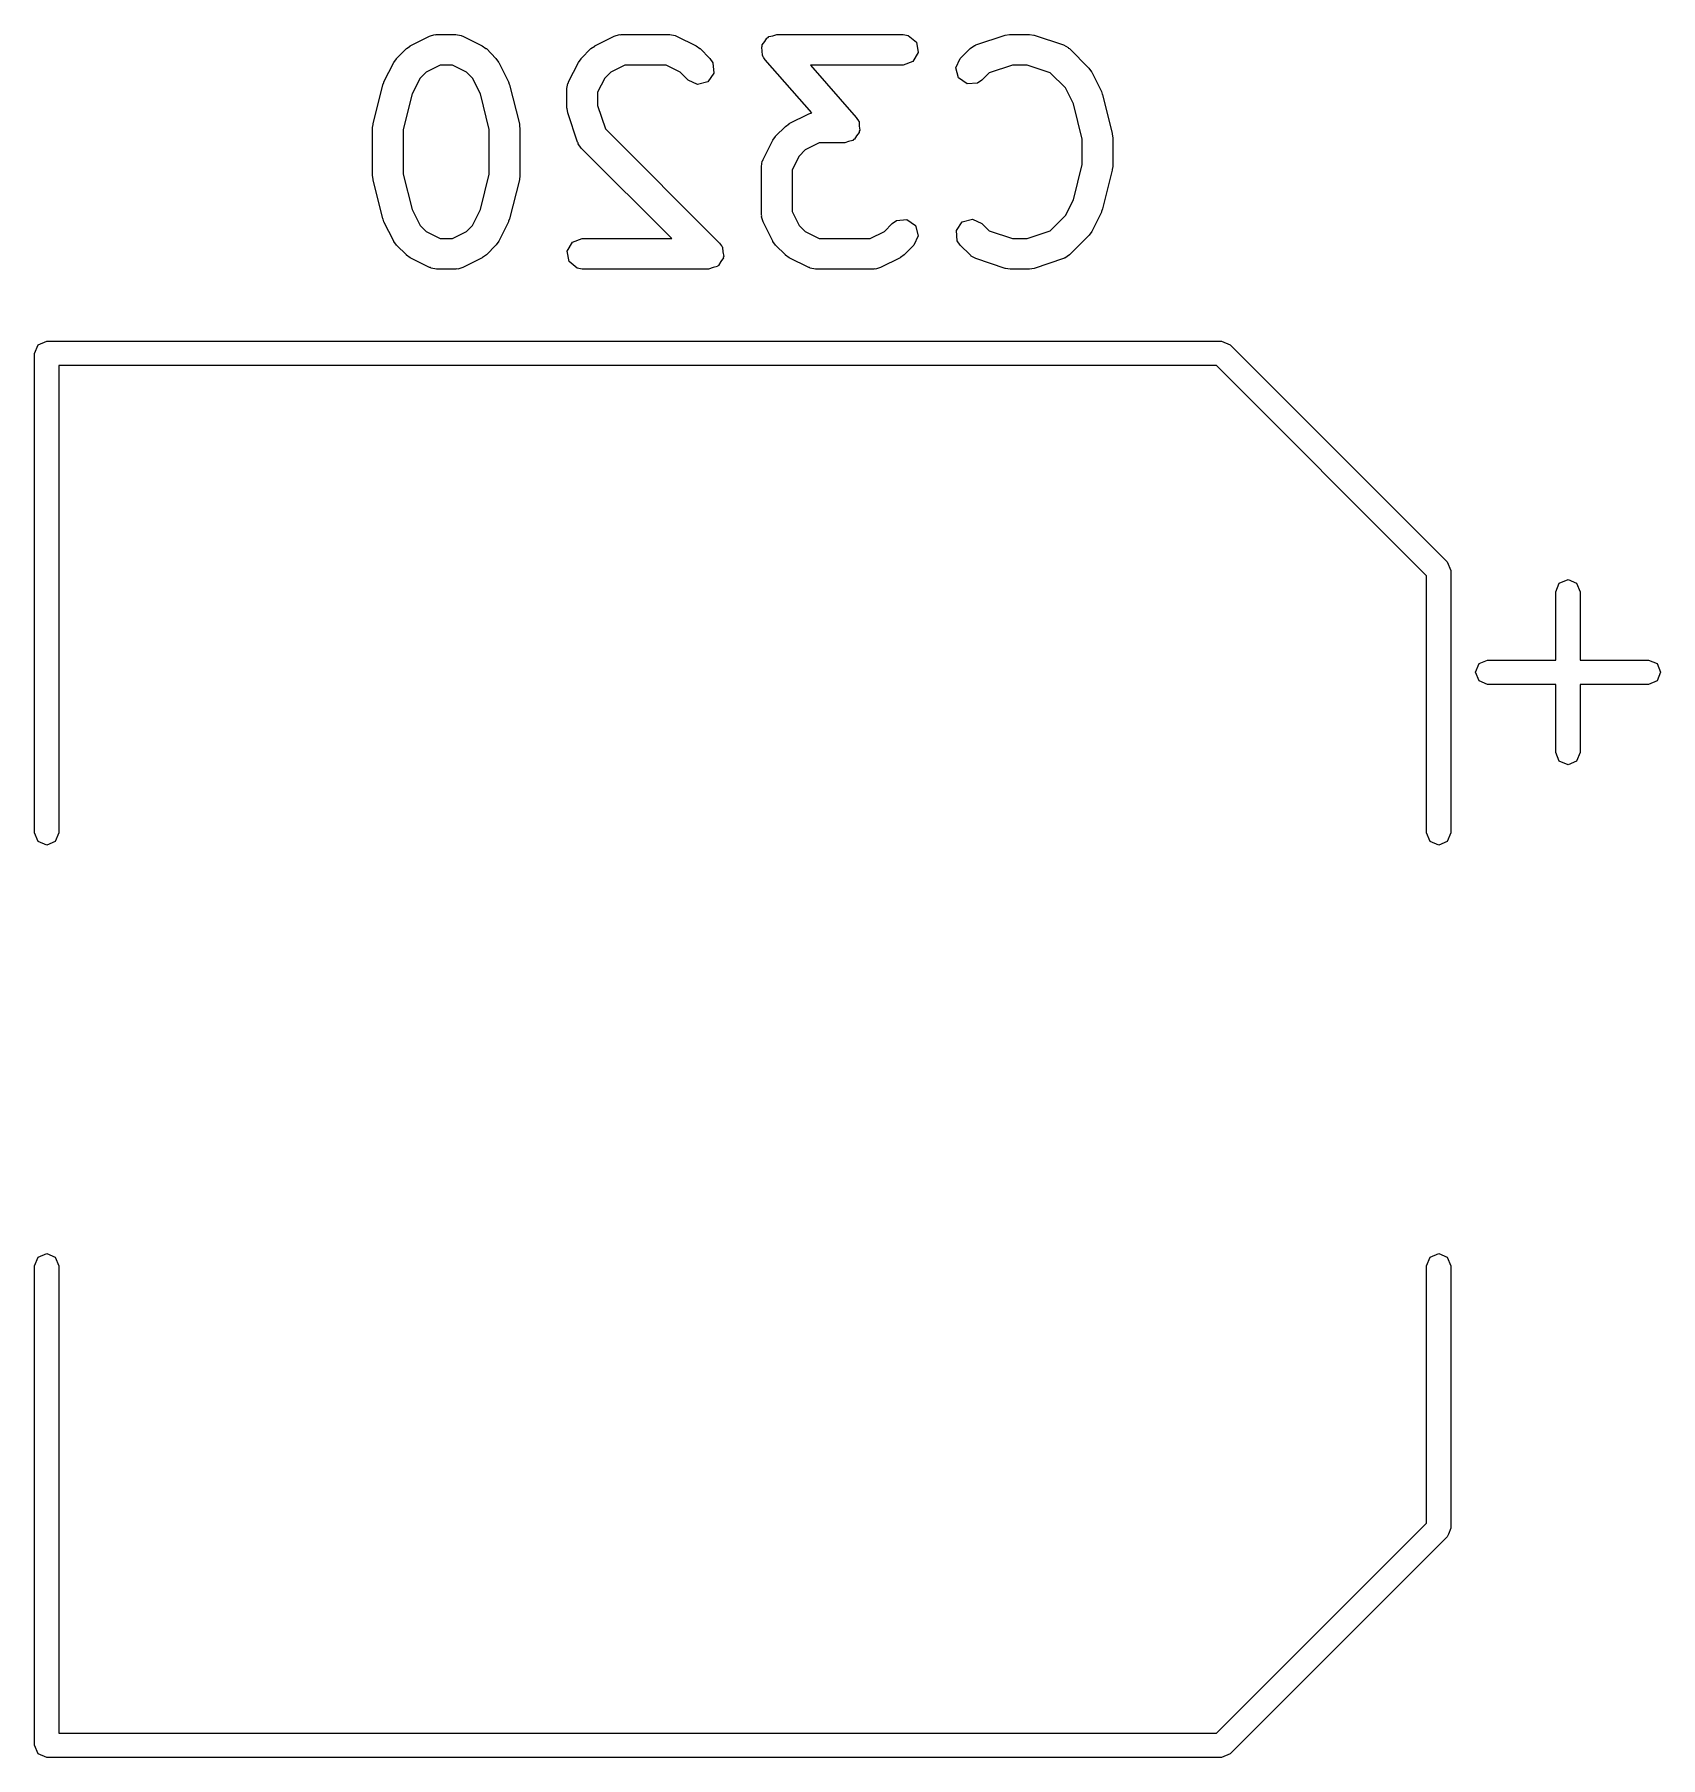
# Model space of a CAD drawing. Extents: x 54 to 297, y -260 to -31.
# Drawn here: x 110.53 to 118.5, y -102.47 to -94.03 of the extents above; entities that cross this region are included whole.
import ezdxf

# ---------------------------------------------------------------- set-up
doc = ezdxf.new("R2010")
doc.units = 0
doc.layers.add('BLACK', color=7, linetype='CONTINUOUS')

msp = doc.modelspace()

# ---------------------------------------------------------------- linework, layer by layer
at = {"layer": 'BLACK', "linetype": 'CONTINUOUS'}
for p, q in [((112.371, -94.0829), (112.466, -94.0353)), ((112.466, -94.0353), (112.491, -94.0279)), ((112.491, -94.0279), (112.496, -94.0289)), ((112.496, -94.0289), (112.5, -94.0274)), ((112.5, -94.0274), (112.595, -94.0274)), ((112.595, -94.0274), (112.621, -94.0319)), ((112.621, -94.0319), (112.624, -94.0348)), ((112.624, -94.0348), (112.629, -94.0353)), ((112.629, -94.0353), (112.724, -94.0829)), ((113.276, -94.0829), (113.371, -94.0353)), ((113.371, -94.0353), (113.396, -94.0279)), ((113.396, -94.0279), (113.401, -94.0289)), ((113.401, -94.0289), (113.405, -94.0274)), ((113.405, -94.0274), (113.643, -94.0274)), ((113.643, -94.0274), (113.669, -94.0319)), ((113.669, -94.0319), (113.672, -94.0348)), ((113.672, -94.0348), (113.676, -94.0353)), ((113.676, -94.0353), (113.772, -94.0829)), ((114.108, -94.0624), (114.118, -94.0449)), ((114.118, -94.0449), (114.124, -94.0429)), ((114.124, -94.0429), (114.128, -94.0382)), ((114.128, -94.0382), (114.148, -94.0343)), ((114.148, -94.0343), (114.167, -94.0274)), ((114.167, -94.0274), (114.786, -94.0274)), ((114.786, -94.0274), (114.811, -94.0319)), ((114.811, -94.0319), (114.851, -94.0649)), ((115.143, -94.0788), (115.286, -94.0312)), ((115.286, -94.0312), (115.308, -94.0279)), ((115.308, -94.0279), (115.31, -94.0274)), ((115.31, -94.0274), (115.405, -94.0274)), ((115.405, -94.0274), (115.427, -94.0313)), ((115.427, -94.0313), (115.428, -94.0312)), ((115.428, -94.0312), (115.571, -94.0788)), ((112.304, -94.1446), (112.352, -94.097)), ((112.352, -94.097), (112.37, -94.0841)), ((112.37, -94.0841), (112.371, -94.0829)), ((112.724, -94.0829), (112.742, -94.0963)), ((112.742, -94.0963), (112.744, -94.097)), ((112.744, -94.097), (112.791, -94.1446)), ((113.209, -94.1446), (113.256, -94.097)), ((113.256, -94.097), (113.275, -94.0841)), ((113.275, -94.0841), (113.276, -94.0829)), ((113.772, -94.0829), (113.79, -94.0963)), ((113.79, -94.0963), (113.791, -94.097)), ((113.791, -94.097), (113.839, -94.1446)), ((114.093, -94.0894), (114.096, -94.0842)), ((114.096, -94.1093), (114.093, -94.0894)), ((114.096, -94.0782), (114.108, -94.0624)), ((114.096, -94.0842), (114.096, -94.0782)), ((114.097, -94.1295), (114.096, -94.1093)), ((114.101, -94.1368), (114.097, -94.1295)), ((114.86, -94.1154), (114.834, -94.1598)), ((114.851, -94.0649), (114.86, -94.1154)), ((115.066, -94.1446), (115.114, -94.097)), ((115.114, -94.097), (115.135, -94.082)), ((115.135, -94.082), (115.139, -94.0816)), ((115.139, -94.0816), (115.143, -94.0788)), ((115.571, -94.0788), (115.594, -94.0913)), ((115.594, -94.0913), (115.597, -94.0951)), ((115.597, -94.0951), (115.601, -94.097)), ((115.601, -94.097), (115.696, -94.1922)), ((112.242, -94.2593), (112.29, -94.1641)), ((112.29, -94.1641), (112.303, -94.1461)), ((112.303, -94.1461), (112.304, -94.1446)), ((112.449, -94.2116), (112.419, -94.242)), ((112.518, -94.1774), (112.449, -94.2116)), ((112.578, -94.1774), (112.518, -94.1774)), ((112.646, -94.2116), (112.578, -94.1774)), ((112.676, -94.242), (112.646, -94.2116)), ((112.791, -94.1446), (112.804, -94.163)), ((112.804, -94.163), (112.805, -94.1641)), ((112.805, -94.1641), (112.853, -94.2593)), ((113.147, -94.2593), (113.195, -94.1641)), ((113.195, -94.1641), (113.208, -94.1461)), ((113.208, -94.1461), (113.209, -94.1446)), ((113.354, -94.2116), (113.324, -94.242)), ((113.422, -94.1774), (113.354, -94.2116)), ((113.625, -94.1774), (113.422, -94.1774)), ((113.694, -94.2116), (113.625, -94.1774)), ((113.733, -94.2507), (113.694, -94.2116)), ((113.858, -94.217), (113.829, -94.2591)), ((113.839, -94.1446), (113.854, -94.1659)), ((113.854, -94.1659), (113.858, -94.217)), ((114.102, -94.1399), (114.101, -94.1368)), ((114.104, -94.1421), (114.102, -94.1399)), ((114.11, -94.1518), (114.104, -94.1421)), ((114.338, -94.412), (114.11, -94.1518)), ((114.786, -94.1774), (114.332, -94.1774)), ((114.332, -94.1774), (114.556, -94.4339)), ((114.834, -94.1598), (114.786, -94.1774)), ((115.044, -94.1911), (115.066, -94.1446)), ((115.058, -94.2406), (115.044, -94.1911)), ((115.207, -94.2156), (115.172, -94.2507)), ((115.322, -94.1774), (115.207, -94.2156)), ((115.393, -94.1774), (115.322, -94.1774)), ((115.507, -94.2156), (115.393, -94.1774)), ((115.581, -94.2897), (115.507, -94.2156)), ((115.696, -94.1922), (115.709, -94.2106)), ((115.709, -94.2106), (115.71, -94.2117)), ((115.71, -94.2117), (115.758, -94.3069)), ((112.189, -94.4651), (112.237, -94.2747)), ((112.237, -94.2747), (112.242, -94.2628)), ((112.242, -94.2628), (112.242, -94.2593)), ((112.419, -94.242), (112.38, -94.319)), ((112.715, -94.319), (112.676, -94.242)), ((112.853, -94.2593), (112.856, -94.2717)), ((112.856, -94.2717), (112.858, -94.2747)), ((112.858, -94.2747), (112.906, -94.4651)), ((113.139, -94.2929), (113.144, -94.2672)), ((113.139, -94.3881), (113.139, -94.2929)), ((113.144, -94.2672), (113.147, -94.2638)), ((113.147, -94.2638), (113.147, -94.2593)), ((113.324, -94.242), (113.289, -94.3106)), ((113.779, -94.2723), (113.733, -94.2507)), ((113.829, -94.2591), (113.779, -94.2723)), ((115.1, -94.2701), (115.058, -94.2406)), ((115.151, -94.2656), (115.1, -94.2701)), ((115.172, -94.2507), (115.151, -94.2656)), ((115.62, -94.3667), (115.581, -94.2897)), ((112.38, -94.319), (112.337, -94.4926)), ((112.758, -94.4926), (112.715, -94.319)), ((113.14, -94.3896), (113.139, -94.3881)), ((113.289, -94.3106), (113.289, -94.3759)), ((113.289, -94.3759), (113.327, -94.4904)), ((115.663, -94.5402), (115.62, -94.3667)), ((115.758, -94.3069), (115.761, -94.3193)), ((115.761, -94.3193), (115.763, -94.3223)), ((115.763, -94.3223), (115.811, -94.5128)), ((112.187, -94.4833), (112.19, -94.4686)), ((112.19, -94.4686), (112.189, -94.4651)), ((112.906, -94.4651), (112.907, -94.4801)), ((113.143, -94.4118), (113.14, -94.3896)), ((113.191, -94.5547), (113.143, -94.4118)), ((114.209, -94.4779), (114.227, -94.4651)), ((114.227, -94.4651), (114.228, -94.4639)), ((114.228, -94.4639), (114.324, -94.4163)), ((114.324, -94.4163), (114.338, -94.412)), ((114.556, -94.4339), (114.562, -94.4436)), ((114.562, -94.4436), (114.565, -94.4458)), ((114.565, -94.4458), (114.565, -94.4489)), ((114.565, -94.4489), (114.57, -94.4562)), ((114.57, -94.4562), (114.57, -94.4764)), ((112.187, -94.7214), (112.187, -94.4833)), ((112.337, -94.4926), (112.337, -94.7122)), ((112.758, -94.7122), (112.758, -94.4926)), ((112.907, -94.4801), (112.908, -94.4833)), ((112.908, -94.4833), (112.908, -94.7214)), ((113.194, -94.5582), (113.191, -94.5547)), ((113.327, -94.4904), (113.886, -95.0493)), ((114.1, -94.6403), (114.147, -94.545)), ((114.147, -94.545), (114.161, -94.527)), ((114.161, -94.5255), (114.209, -94.4779)), ((114.161, -94.527), (114.161, -94.5255)), ((114.519, -94.5514), (114.5, -94.5583)), ((114.539, -94.5475), (114.519, -94.5514)), ((114.543, -94.5428), (114.539, -94.5475)), ((114.548, -94.5408), (114.543, -94.5428)), ((114.558, -94.5233), (114.548, -94.5408)), ((114.571, -94.5075), (114.558, -94.5233)), ((114.57, -94.4764), (114.574, -94.4964)), ((114.574, -94.4964), (114.571, -94.5015)), ((114.571, -94.5015), (114.571, -94.5075)), ((115.663, -94.6646), (115.663, -94.5402)), ((115.811, -94.5128), (115.812, -94.5277)), ((115.812, -94.5277), (115.813, -94.531)), ((115.813, -94.531), (115.813, -94.6738)), ((113.194, -94.5626), (113.194, -94.5582)), ((113.209, -94.584), (113.194, -94.5626)), ((113.652, -95.0274), (113.209, -94.584)), ((114.099, -94.6447), (114.1, -94.6403)), ((114.276, -94.623), (114.242, -94.6915)), ((114.306, -94.5926), (114.276, -94.623)), ((114.375, -94.5583), (114.306, -94.5926)), ((114.5, -94.5583), (114.375, -94.5583)), ((112.188, -94.7247), (112.187, -94.7214)), ((112.189, -94.7396), (112.188, -94.7247)), ((112.337, -94.7122), (112.38, -94.8857)), ((112.715, -94.8857), (112.758, -94.7122)), ((112.908, -94.7214), (112.906, -94.7362)), ((114.092, -94.6738), (114.096, -94.6482)), ((114.092, -94.9119), (114.092, -94.6738)), ((114.096, -94.6482), (114.099, -94.6447)), ((114.242, -94.6915), (114.242, -94.8942)), ((115.62, -94.8381), (115.663, -94.6646)), ((115.811, -94.692), (115.763, -94.8825)), ((115.813, -94.6738), (115.81, -94.6886)), ((115.81, -94.6886), (115.811, -94.692)), ((112.237, -94.9301), (112.189, -94.7396)), ((112.906, -94.7396), (112.858, -94.9301)), ((112.906, -94.7362), (112.906, -94.7396)), ((112.38, -94.8857), (112.419, -94.9627)), ((112.676, -94.9627), (112.715, -94.8857)), ((114.242, -94.8942), (114.276, -94.9627)), ((115.581, -94.9151), (115.62, -94.8381)), ((115.763, -94.8825), (115.758, -94.8943)), ((115.758, -94.8943), (115.758, -94.8978)), ((112.239, -94.933), (112.237, -94.9301)), ((112.242, -94.9454), (112.239, -94.933)), ((112.29, -95.0407), (112.242, -94.9454)), ((112.419, -94.9627), (112.449, -94.9931)), ((112.646, -94.9931), (112.676, -94.9627)), ((112.853, -94.9454), (112.805, -95.0407)), ((112.858, -94.9301), (112.853, -94.9419)), ((112.853, -94.9419), (112.853, -94.9454)), ((114.093, -94.9161), (114.092, -94.9119)), ((114.092, -94.9205), (114.093, -94.9161)), ((114.1, -94.9454), (114.092, -94.9205)), ((114.147, -95.0407), (114.1, -94.9454)), ((114.276, -94.9627), (114.306, -94.9931)), ((114.694, -94.9931), (114.733, -94.9541)), ((114.733, -94.9541), (114.754, -94.9392)), ((114.754, -94.9392), (114.805, -94.9347)), ((114.805, -94.9347), (114.847, -94.9641)), ((114.847, -94.9641), (114.86, -95.0137)), ((115.047, -94.9877), (115.076, -94.9457)), ((115.076, -94.9457), (115.126, -94.9324)), ((115.126, -94.9324), (115.172, -94.9541)), ((115.172, -94.9541), (115.207, -94.9892)), ((115.507, -94.9892), (115.581, -94.9151)), ((115.758, -94.8978), (115.71, -94.9931)), ((112.291, -95.0418), (112.29, -95.0407)), ((112.304, -95.0602), (112.291, -95.0418)), ((112.352, -95.1078), (112.304, -95.0602)), ((112.449, -94.9931), (112.518, -95.0274)), ((112.518, -95.0274), (112.578, -95.0274)), ((112.578, -95.0274), (112.646, -94.9931)), ((112.791, -95.0602), (112.744, -95.1078)), ((112.792, -95.0587), (112.791, -95.0602)), ((112.805, -95.0407), (112.792, -95.0587)), ((113.14, -95.0894), (113.166, -95.0449)), ((113.166, -95.0449), (113.214, -95.0274)), ((113.214, -95.0274), (113.652, -95.0274)), ((113.886, -95.0493), (113.896, -95.0628)), ((113.896, -95.0628), (113.898, -95.0649)), ((114.148, -95.0418), (114.147, -95.0407)), ((114.161, -95.0602), (114.148, -95.0418)), ((114.209, -95.1078), (114.161, -95.0602)), ((114.306, -94.9931), (114.375, -95.0274)), ((114.375, -95.0274), (114.625, -95.0274)), ((114.625, -95.0274), (114.694, -94.9931)), ((114.839, -95.0602), (114.791, -95.1078)), ((114.86, -95.0137), (114.839, -95.0602)), ((115.051, -95.0388), (115.047, -94.9877)), ((115.066, -95.0602), (115.051, -95.0388)), ((115.114, -95.1078), (115.066, -95.0602)), ((115.207, -94.9892), (115.322, -95.0274)), ((115.322, -95.0274), (115.393, -95.0274)), ((115.393, -95.0274), (115.507, -94.9892)), ((115.696, -95.0126), (115.601, -95.1078)), ((115.697, -95.0111), (115.696, -95.0126)), ((115.71, -94.9931), (115.697, -95.0111)), ((112.353, -95.1085), (112.352, -95.1078)), ((112.371, -95.1218), (112.353, -95.1085)), ((112.466, -95.1695), (112.371, -95.1218)), ((112.724, -95.1218), (112.629, -95.1695)), ((112.725, -95.1207), (112.724, -95.1218)), ((112.744, -95.1078), (112.725, -95.1207)), ((113.149, -95.1399), (113.14, -95.0894)), ((113.189, -95.1729), (113.149, -95.1399)), ((113.893, -95.1403), (113.882, -95.1598)), ((113.906, -95.1218), (113.893, -95.1403)), ((113.898, -95.0649), (113.899, -95.0669)), ((113.899, -95.0669), (113.901, -95.0707)), ((113.901, -95.0707), (113.903, -95.0932)), ((113.903, -95.0932), (113.907, -95.1154)), ((113.907, -95.1154), (113.905, -95.1184)), ((113.905, -95.1184), (113.906, -95.1218)), ((114.21, -95.1085), (114.209, -95.1078)), ((114.228, -95.1218), (114.21, -95.1085)), ((114.324, -95.1695), (114.228, -95.1218)), ((114.772, -95.1218), (114.676, -95.1695)), ((114.773, -95.1207), (114.772, -95.1218)), ((114.791, -95.1078), (114.773, -95.1207)), ((115.118, -95.1097), (115.114, -95.1078)), ((115.12, -95.1135), (115.118, -95.1097)), ((115.143, -95.1259), (115.12, -95.1135)), ((115.286, -95.1735), (115.143, -95.1259)), ((115.571, -95.1259), (115.428, -95.1735)), ((115.575, -95.1231), (115.571, -95.1259)), ((115.579, -95.1227), (115.575, -95.1231)), ((115.601, -95.1078), (115.579, -95.1227)), ((112.471, -95.17), (112.466, -95.1695)), ((112.474, -95.1729), (112.471, -95.17)), ((112.5, -95.1774), (112.474, -95.1729)), ((112.595, -95.1774), (112.5, -95.1774)), ((112.599, -95.1758), (112.595, -95.1774)), ((112.604, -95.1769), (112.599, -95.1758)), ((112.629, -95.1695), (112.604, -95.1769)), ((113.214, -95.1774), (113.189, -95.1729)), ((113.833, -95.1774), (113.214, -95.1774)), ((113.855, -95.1697), (113.833, -95.1774)), ((113.876, -95.1638), (113.855, -95.1697)), ((113.878, -95.161), (113.876, -95.1638)), ((113.882, -95.1598), (113.878, -95.161)), ((114.328, -95.17), (114.324, -95.1695)), ((114.331, -95.1729), (114.328, -95.17)), ((114.357, -95.1774), (114.331, -95.1729)), ((114.643, -95.1774), (114.357, -95.1774)), ((114.647, -95.1758), (114.643, -95.1774)), ((114.651, -95.1769), (114.647, -95.1758)), ((114.676, -95.1695), (114.651, -95.1769)), ((115.287, -95.1735), (115.286, -95.1735)), ((115.31, -95.1774), (115.287, -95.1735)), ((115.405, -95.1774), (115.31, -95.1774)), ((115.406, -95.1768), (115.405, -95.1774)), ((115.428, -95.1735), (115.406, -95.1768)), ((110.53, -95.59), (110.548, -95.5476)), ((110.548, -95.5476), (110.59, -95.53)), ((110.59, -95.53), (116.346, -95.53)), ((116.346, -95.53), (116.388, -95.5476)), ((116.388, -95.5476), (117.452, -96.612)), ((110.53, -97.94), (110.53, -95.59)), ((116.321, -95.65), (110.65, -95.65)), ((110.65, -95.65), (110.65, -97.94)), ((117.35, -96.6793), (116.321, -95.65)), ((117.452, -96.612), (117.452, -96.612)), ((117.452, -96.612), (117.47, -96.6544)), ((117.47, -96.6544), (117.47, -97.94)), ((117.35, -97.94), (117.35, -96.6793)), ((117.984, -96.7587), (118.001, -96.7163)), ((118.001, -96.7163), (118.044, -96.6987)), ((118.044, -96.6987), (118.086, -96.7163)), ((118.086, -96.7163), (118.104, -96.7587)), ((117.984, -97.0925), (117.984, -96.7587)), ((118.104, -96.7587), (118.104, -97.0925)), ((117.59, -97.1525), (117.608, -97.1101)), ((117.608, -97.1949), (117.59, -97.1525)), ((117.608, -97.1101), (117.65, -97.0925)), ((117.65, -97.0925), (117.984, -97.0925)), ((118.104, -97.0925), (118.438, -97.0925)), ((118.438, -97.0925), (118.48, -97.1101)), ((118.48, -97.1101), (118.497, -97.1525)), ((118.497, -97.1525), (118.48, -97.1949)), ((117.65, -97.2125), (117.608, -97.1949)), ((117.984, -97.2125), (117.65, -97.2125)), ((117.984, -97.5463), (117.984, -97.2125)), ((118.438, -97.2125), (118.104, -97.2125)), ((118.104, -97.2125), (118.104, -97.5463)), ((118.48, -97.1949), (118.438, -97.2125)), ((118.001, -97.5887), (117.984, -97.5463)), ((118.044, -97.6062), (118.001, -97.5887)), ((118.086, -97.5887), (118.044, -97.6062)), ((118.104, -97.5463), (118.086, -97.5887)), ((110.548, -97.9824), (110.53, -97.94)), ((110.59, -98), (110.548, -97.9824)), ((110.632, -97.9824), (110.59, -98)), ((110.65, -97.94), (110.632, -97.9824)), ((117.368, -97.9824), (117.35, -97.94)), ((117.41, -98), (117.368, -97.9824)), ((117.452, -97.9824), (117.41, -98)), ((117.47, -97.94), (117.452, -97.9824)), ((110.53, -100.06), (110.548, -100.018)), ((110.548, -100.018), (110.59, -100)), ((110.59, -100), (110.632, -100.018)), ((110.632, -100.018), (110.65, -100.06)), ((117.35, -100.06), (117.368, -100.018)), ((117.368, -100.018), (117.41, -100)), ((117.41, -100), (117.452, -100.018)), ((117.452, -100.018), (117.47, -100.06)), ((110.53, -102.41), (110.53, -100.06)), ((110.65, -100.06), (110.65, -102.35)), ((117.35, -101.321), (117.35, -100.06)), ((117.47, -100.06), (117.47, -101.346)), ((116.321, -102.35), (117.35, -101.321)), ((117.452, -101.388), (116.388, -102.452)), ((117.458, -101.376), (117.452, -101.388)), ((117.47, -101.346), (117.458, -101.376)), ((110.65, -102.35), (116.321, -102.35)), ((110.548, -102.452), (110.53, -102.41)), ((110.59, -102.47), (110.548, -102.452)), ((116.346, -102.47), (110.59, -102.47)), ((116.388, -102.452), (116.346, -102.47))]:
    msp.add_line(p, q, dxfattribs=at)

doc.saveas('drawing.dxf')
